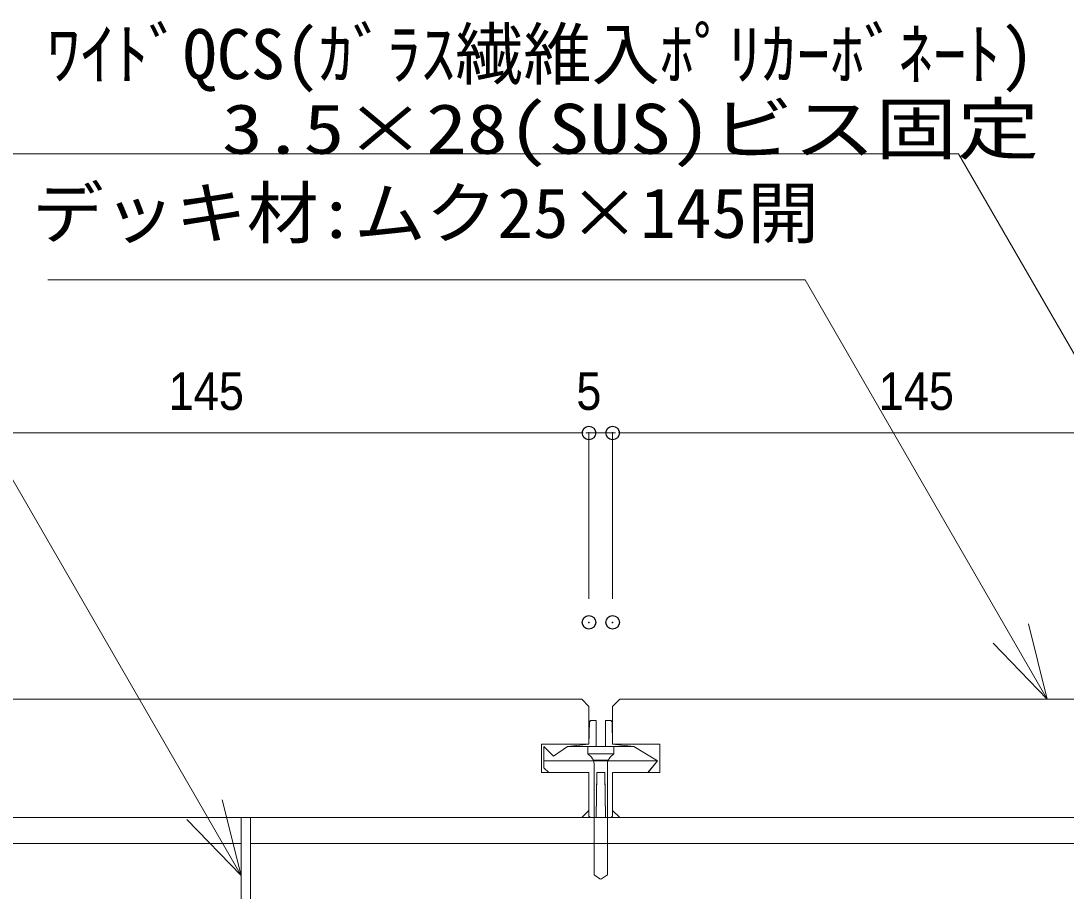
# Model space of a CAD drawing. Units: millimetres, scale not verified. Extents: x -12715 to 12220, y -3398 to 4210.
# Drawn here: x 2973.9 to 3194.7, y 2854.9 to 3038.8 of the extents above; entities that cross this region are included whole.
import ezdxf
from ezdxf.enums import TextEntityAlignment as Align

# ---------------------------------------------------------------- set-up
doc = ezdxf.new("R2010")
doc.units = ezdxf.units.MM
doc.header["$LTSCALE"] = 5.7
doc.header["$PDMODE"] = 32
doc.header["$PDSIZE"] = 2.85
for name, color, linetype, lineweight in [('0-1_デッキ', 7, 'Continuous', 9), ('0-2_文字', 4, 'Continuous', 9), ('0-3_寸法', 7, 'Continuous', 9), ('0-5_根太', 4, 'Continuous', 9), ('0-7_0', 7, 'Continuous', 9), ('0-A_WQCS', 4, 'Continuous', 9)]:
    doc.layers.add(name, color=color, linetype=linetype, lineweight=lineweight)
doc.layers.add('0-8_DEFPOINTS', color=7, linetype='Continuous')
doc.styles.add('Osaka', font='')
doc.styles.add('ＭＳ ゴシック', font='')
doc.styles.get('Osaka').set_extended_font_data('Osaka')
doc.styles.get('ＭＳ ゴシック').set_extended_font_data('MS Gothic')

# ---------------------------------------------------------------- blocks, each defined once
blk = doc.blocks.new('シンボル-31')
at = {"layer": '0-1_デッキ'}
for points in [[(2280.2, 120), (2680.2, 120), (2680.2, 440), (2620.2, 500), (-3059.8, 500), (-3119.8, 440), (-3119.8, 120), (-2719.8, 120), (-2719.8, -120), (-3119.8, -120), (-3119.8, -440), (-3059.8, -500), (2620.2, -500), (2680.2, -440), (2680.2, -120), (2280.2, -120)], [(8280.2, 120), (8680.2, 120), (8680.2, 440), (8620.2, 500), (2940.2, 500), (2880.2, 440), (2880.2, 120), (3280.2, 120), (3280.2, -120), (2880.2, -120), (2880.2, -440), (2940.2, -500), (8620.2, -500), (8680.2, -440), (8680.2, -120), (8280.2, -120)]]:
    blk.add_lwpolyline(points, close=True, dxfattribs=at)
blk = doc.blocks.new('_DOT')
at = {"layer": '0-7_0'}
for p, q in [((-20, 0), (-40, 0)), ((-10, 0), (10, 0))]:
    blk.add_line(p, q, dxfattribs=at)
blk = doc.blocks.new('グループ-197-1')
at = {"layer": '0-5_根太'}
for p, q in [((99772.1, -1981.4), (110112.1, -1981.4)), ((110112.1, -3381.4), (110112.1, -1981.4)), ((99772.1, -2201.4), (110112.1, -2201.4))]:
    blk.add_line(p, q, dxfattribs=at)
blk = doc.blocks.new('グループ-198-1')
at = {"layer": '0-5_根太'}
for p, q in [((110192.1, -1981.4), (120972.1, -1981.4)), ((110192.1, -3381.4), (110192.1, -1981.4)), ((110192.1, -2201.4), (120972.1, -2201.4))]:
    blk.add_line(p, q, dxfattribs=at)
blk = doc.blocks.new('グループ-325-1')
at = {"layer": '0-A_WQCS'}
for p, q in [((-96.4, 658.2), (-99.7, 469.1)), ((-40, 670), (-84.4, 670)), ((-40, 670), (-40, 658.4)), ((-40, 658.4), (-40, 469.3)), ((40, 658.4), (40, 670)), ((84.4, 670), (40, 670)), ((40, 469.3), (40, 658.4)), ((99.7, 469.1), (96.4, 658.2)), ((-280, 450), (280, 450)), ((480, 330), (-480, 330)), ((400, 230), (480, 330)), ((-100, 211.1), (-100, -138)), ((-33.7, 210.7), (-39.8, -138.4)), ((39.8, -138.4), (33.7, 210.7)), ((100, -138), (100, 211.1)), ((-88, -150), (-40, -150)), ((-39.8, -138.4), (-40, -150)), ((40, -150), (39.8, -138.4)), ((40, -150), (88, -150))]:
    blk.add_line(p, q, dxfattribs=at)
blk.add_lwpolyline([(-480, 450), (-400, 370), (-280, 450), (-99.7, 470), (-96.4, 658.2), (-84.4, 670), (-40, 670), (-40, 450), (40, 450), (40, 670), (84.4, 670), (96.4, 658.2), (99.7, 470), (280, 450), (480, 330), (397.8, 230), (100, 230), (100, -138), (88, -150), (40, -150), (33.4, 230), (-33.4, 230), (-40, -150), (-88, -150), (-100, -138), (-100, 230), (-440, 230), (-480, 270)], close=True, dxfattribs=at)
for centre, start, end in [((-84.4, 658), 90, 179), ((84.4, 658), 1, 90), ((-88, -138), 180, 270), ((88, -138), 270, 0)]:
    blk.add_arc(centre, 12, start, end, dxfattribs=at)
blk = doc.blocks.new('グループ-326-1')
at = {"layer": '0-A_WQCS'}
for p, q in [((110, 450), (110, 390)), ((110, 390), (-110, 390)), ((-110, 390), (-79.9, 359.8)), ((110, 390), (79.8, 359.8)), ((56.4, 336.4), (-56.4, 336.4)), ((-56.4, 303.3), (-56.4, -634)), ((56.4, 303.3), (56.4, -634)), ((-56.4, -634), (-7.3, -668.4)), ((-7.3, -668.4), (0, -670))]:
    blk.add_line(p, q, dxfattribs=at)
for points in [[(110, 450), (-110, 450), (-110, 390)], [(0, -670), (7.2, -668.4), (56.4, -634)]]:
    blk.add_lwpolyline(points, dxfattribs=at)
for centre, start, end in [((-136.4, 303.3), 0, 45), ((136.4, 303.3), 135, 180)]:
    blk.add_arc(centre, 80, start, end, dxfattribs=at)
blk = doc.blocks.new('グループ-327-1')
at = {"layer": '0-A_WQCS'}
for name in ['グループ-325-1', 'グループ-326-1']:
    blk.add_blockref(name, (0, 0), dxfattribs=at)
blk = doc.blocks.new('WQCS2016断')
at = {"layer": '0-A_WQCS'}
blk.add_blockref('グループ-327-1', (0, 0), dxfattribs=at)

msp = doc.modelspace()

# ---------------------------------------------------------------- linework, layer by layer
at = {"layer": '0-2_文字'}
for p, q in [((3171.945, 3010.694), (2967.334, 3010.694)), ((3171.945, 3010.694), (3244.247, 2885.464)), ((3139.561, 2984.056), (2979.602, 2984.056)), ((3139.561, 2984.056), (3190.71, 2895.464)), ((2948.782, 2982.282), (3020.389, 2858.255))]:
    msp.add_line(p, q, dxfattribs=at)
for points in [[(3186.734, 2911.411), (3190.71, 2895.464), (3179.293, 2907.286)], [(3016.413, 2874.202), (3020.389, 2858.255), (3008.973, 2870.077)]]:
    msp.add_lwpolyline(points, dxfattribs=at)
at = {"layer": '0-3_寸法'}
for p, q in [((2951.398, 2951.707), (3091.391, 2951.707)), ((3091.391, 2951.707), (3088.887, 2951.707)), ((3093.894, 2916.707), (3093.894, 2951.707)), ((3093.894, 2916.707), (3093.894, 2951.707)), ((3093.894, 2951.707), (3098.894, 2951.707)), ((3098.894, 2916.707), (3098.894, 2951.707)), ((3098.894, 2916.707), (3098.894, 2951.707)), ((3101.398, 2951.707), (3241.391, 2951.707)), ((3101.398, 2951.707), (3103.902, 2951.707))]:
    msp.add_line(p, q, dxfattribs=at)
at = {"layer": '0-8_DEFPOINTS'}
for p in [(3093.894, 2951.707), (3098.894, 2951.707), (3093.894, 2911.707), (3098.894, 2911.707)]:
    msp.add_point(p, dxfattribs=at)

# ---------------------------------------------------------------- block references
at = {"layer": '0-1_デッキ', "xscale": 0.025, "yscale": 0.025}
msp.add_blockref('シンボル-31', (3026.889, 2882.964), dxfattribs=at)
at = {"layer": '0-3_寸法', "xscale": 0.06259308, "yscale": 0.06259308}
msp.add_blockref('_DOT', (3093.894, 2951.707), dxfattribs=at)
msp.add_blockref('_DOT', (3093.894, 2951.707), dxfattribs=at)
at = {"layer": '0-3_寸法', "xscale": 0.06259308, "yscale": 0.06259308, "rotation": 180}
msp.add_blockref('_DOT', (3098.894, 2951.707), dxfattribs=at)
msp.add_blockref('_DOT', (3098.894, 2951.707), dxfattribs=at)
at = {"layer": '0-5_根太', "xscale": 0.025, "yscale": 0.025}
for name in ['グループ-197-1', 'グループ-198-1']:
    msp.add_blockref(name, (267.586, 2920), dxfattribs=at)
at = {"layer": '0-A_WQCS', "xscale": 0.025, "yscale": 0.025}
msp.add_blockref('WQCS2016断', (3096.394, 2874.214), dxfattribs=at)

# ---------------------------------------------------------------- texts
at = {"layer": '0-2_文字', "style": 'ＭＳ ゴシック'}
msp.add_text('ﾜｲﾄﾞQCS(ｶﾞﾗｽ繊維入ﾎﾟﾘｶｰﾎﾞﾈｰﾄ)', height=10.56, dxfattribs=at).set_placement((2979.276, 3023.296), align=Align.BOTTOM_LEFT)
for s, width, p in [('3.5×28(SUS)ビス固定', 1.2, (3016.38, 3007.509)), ('デッキ材:ムク25×145開', 1.05, (2976.258, 2989.731))]:
    msp.add_text(s, height=10.56, dxfattribs=dict(at, width=width)).set_placement(p, align=Align.BOTTOM_LEFT)
at = {"layer": '0-3_寸法', "style": 'Osaka', "width": 0.9}
for s, p in [('145', (3005.106, 2954.207)), ('5', (3091.223, 2954.207)), ('145', (3155.106, 2954.207))]:
    msp.add_text(s, height=7.918, dxfattribs=at).set_placement(p, align=Align.BOTTOM_LEFT)

doc.saveas('drawing.dxf')
